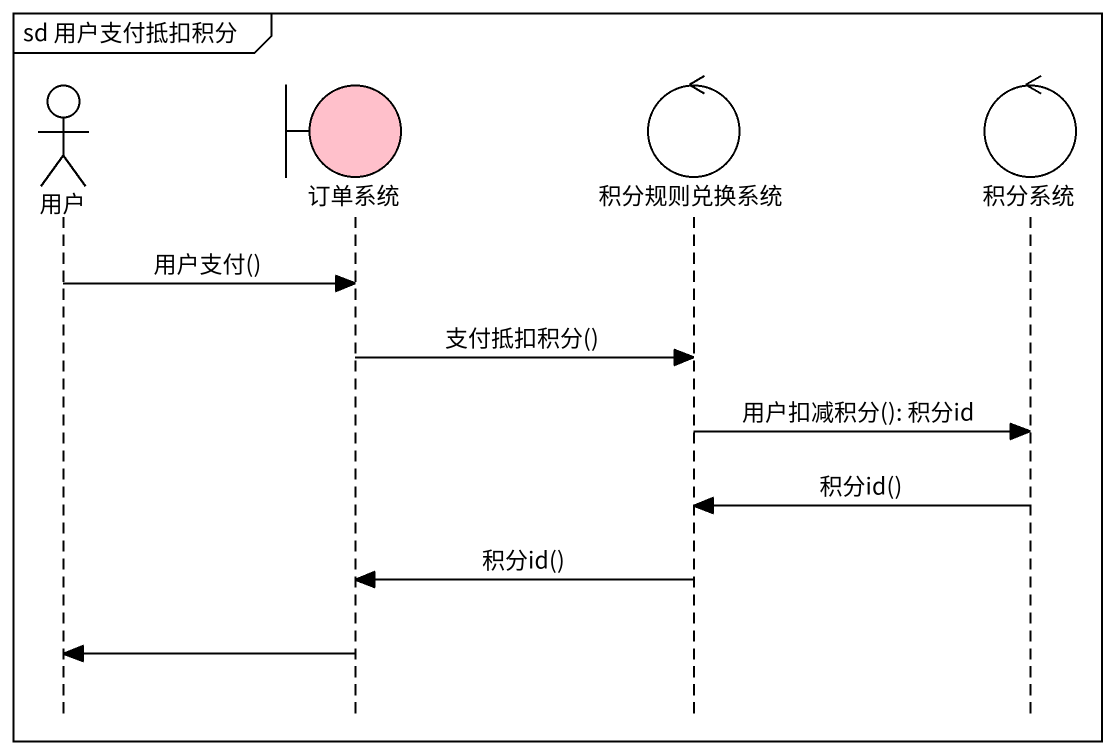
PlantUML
@startuml
mainframe sd 用户支付抵扣积分
hide footbox
actor 用户
boundary 订单系统 #FFC0CB
control 积分规则兑换系统
control 积分系统

用户 -> 订单系统 : 用户支付()
订单系统 -> 积分规则兑换系统 : 支付抵扣积分()
积分规则兑换系统 -> 积分系统 : 用户扣减积分(): 积分id
积分系统 -> 积分规则兑换系统 : 积分id()
积分规则兑换系统 -> 订单系统 : 积分id()
订单系统 -> 用户
@enduml
